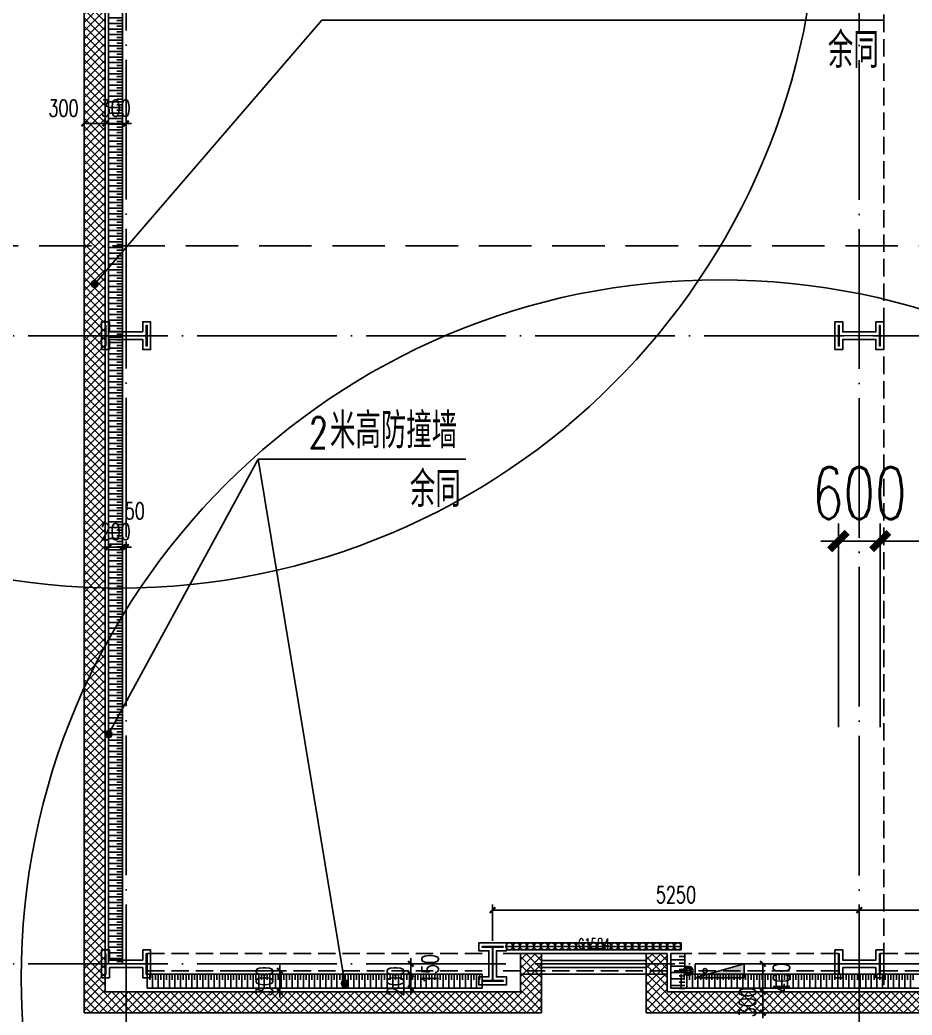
# Model space of a CAD drawing. Extents: x -1313754 to 847533, y 489853 to 941203.
# Drawn here: x -255474 to -242698, y 741086 to 755344 of the extents above; entities that cross this region are included whole.
import ezdxf

# ---------------------------------------------------------------- set-up
doc = ezdxf.new("R2010")
doc.units = 0
doc.header["$LTSCALE"] = 1000
doc.header["$MEASUREMENT"] = 0
doc.linetypes.add('DASH', pattern=[0.35, 0.25, -0.1])
doc.linetypes.add('DOTE', pattern=[2.42, 2, -0.2, 0.02, -0.2])
doc.layers.get('Defpoints').update_dxf_attribs({"color": 210})
for name, color, linetype in [('99平面图例外参$0$A-HATCH-2', 251, 'Continuous'), ('A-AXIS-DOTE', 14, 'DOTE'), ('A-AXIS-DP', 126, 'Continuous'), ('A-HATCH-2', 251, 'Continuous'), ('A-HRAIL', 173, 'Continuous'), ('A-LIN-V', 9, 'Continuous'), ('A-SFCE', 30, 'Continuous'), ('A-WINDOW', 140, 'Continuous'), ('AS-WALL', 40, 'Continuous'), ('AS-结构边线层', 200, 'Continuous'), ('DIM_SYMB', 3, 'Continuous'), ('PUB_HATCH', 8, 'Continuous'), ('PUB_TEXT', 7, 'Continuous'), ('SB_ZF消火栓', 10, 'Continuous'), ('建-窗', 4, 'Continuous'), ('建-门窗编号', 7, 'Continuous')]:
    doc.layers.add(name, color=color, linetype=linetype)
doc.layers.add('LG-ZF消防', color=1, linetype='Continuous', lineweight=60)
doc.layers.add('S-col', color=2, linetype='Continuous', lineweight=0)
doc.styles.add('_TCH_DIM', font='SIMPLEX', dxfattribs={"bigfont": 'GBCBIG'})
doc.styles.add('_TCH_DIM_T3', font='SIMPLEX', dxfattribs={"width": 0.705882, "bigfont": 'GBCBIG'})
doc.styles.add('A-WIN-LABEL', font='SIMPLEX', dxfattribs={"bigfont": 'GBCBIG'})
doc.dimstyles.new('_TCH_ARCH&&250', dxfattribs={"dimtxt": 743.75, "dimasz": 250, "dimexe": 250, "dimexo": 250, "dimgap": 315.625, "dimtad": 1, "dimdec": 0, "dimzin": 0, "dimdsep": 46, "dimtxsty": '_TCH_DIM_T3', "dimblk": 'ARCHTICK', "dimcen": 0.09, "dimclrt": 7, "dimazin": 2, "dimtfac": 1, "dimtdec": 0, "dimtix": 1, "dimtmove": 2, "dimatfit": 3, "dimfxl": 0, "dimtolj": 1, "dimtzin": 0, "dimarcsym": 0})
doc.dimstyles.new('_TCH_ARCH&&80', dxfattribs={"dimtxt": 238, "dimasz": 80, "dimexe": 80, "dimexo": 80, "dimgap": 101, "dimtad": 1, "dimdec": 0, "dimzin": 0, "dimdsep": 46, "dimtxsty": '_TCH_DIM_T3', "dimblk": 'ARCHTICK', "dimcen": 0.09, "dimclrt": 7, "dimazin": 2, "dimtfac": 1, "dimtdec": 0, "dimtix": 1, "dimtmove": 2, "dimatfit": 3, "dimfxl": 0, "dimtolj": 1, "dimtzin": 0, "dimarcsym": 0})
pattern_1 = [(45, (60, 0), (-60.000061, 60.000061), []), (135, (60, 0), (-60.000061, -60.000061), [])]

# ---------------------------------------------------------------- blocks, each defined once
blk = doc.blocks.new('_ArchTick')
at = {"color": 0, "linetype": 'ByBlock', "const_width": 0.4}
blk.add_lwpolyline([(-0.5, -0.5), (0.5, 0.5)], dxfattribs=at)
blk = doc.blocks.new('*D1511')
at = {"layer": 'A-AXIS-DP', "color": 0, "lineweight": -2}
for p, q in [((-22718, -62670), (-22718, -62150)), ((-17668, -62670), (-17668, -62150)), ((-22718, -62230), (-17668, -62230))]:
    blk.add_line(p, q, dxfattribs=at)
at = {"layer": 'Defpoints', "color": 0}
for p in [(-17668, -62230), (-22718, -62750), (-17668, -62750)]:
    blk.add_point(p, dxfattribs=at)
at = {"layer": 'A-AXIS-DP', "color": 0, "lineweight": -2, "xscale": 80, "yscale": 80, "zscale": 80, "rotation": 180}
blk.add_blockref('_ArchTick', (-22718, -62230), dxfattribs=at)
at = {"layer": 'A-AXIS-DP', "color": 0, "lineweight": -2, "xscale": 80, "yscale": 80, "zscale": 80}
blk.add_blockref('_ArchTick', (-17668, -62230), dxfattribs=at)
at = {"layer": 'A-AXIS-DP', "color": 7, "insert": (-20193, -62010), "char_height": 238, "attachment_point": 5, "style": '_TCH_DIM_T3'}
blk.add_mtext('\\A1;5050', dxfattribs=at)
blk = doc.blocks.new('*D1512')
at = {"layer": 'A-AXIS-DP', "color": 0, "lineweight": -2}
for p, q in [((-27968, -62670), (-27968, -62150)), ((-22718, -62670), (-22718, -62150)), ((-27968, -62230), (-22718, -62230))]:
    blk.add_line(p, q, dxfattribs=at)
at = {"layer": 'Defpoints', "color": 0}
for p in [(-22718, -62230), (-27968, -62750), (-22718, -62750)]:
    blk.add_point(p, dxfattribs=at)
at = {"layer": 'A-AXIS-DP', "color": 0, "lineweight": -2, "xscale": 80, "yscale": 80, "zscale": 80, "rotation": 180}
blk.add_blockref('_ArchTick', (-27968, -62230), dxfattribs=at)
at = {"layer": 'A-AXIS-DP', "color": 0, "lineweight": -2, "xscale": 80, "yscale": 80, "zscale": 80}
blk.add_blockref('_ArchTick', (-22718, -62230), dxfattribs=at)
at = {"layer": 'A-AXIS-DP', "color": 7, "insert": (-25343, -62010), "char_height": 238, "attachment_point": 5, "style": '_TCH_DIM_T3'}
blk.add_mtext('\\A1;5250', dxfattribs=at)
blk = doc.blocks.new('43243')
at = {"layer": 'AS-结构边线层'}
blk.add_lwpolyline([(-230898, 832220), (-254254, 760236), (-254254, 741420), (-248304, 741420), (-248304, 741670), (-246204, 741670), (-246204, 741420), (-231804, 741420), (-231804, 741670), (-229704, 741670), (-229704, 741420), (-228964, 741420), (-228964, 741250), (-222244, 741250)], dxfattribs=at)
blk = doc.blocks.new('_FZH')
at = {"layer": 'A-HATCH-2'}
blk.add_lwpolyline([(-0.437, -0.25), (-0.437, 0.25), (-0.297, 0.25), (-0.297, 0.067), (0.298, 0.067), (0.298, 0.25), (0.438, 0.25), (0.438, -0.25), (0.298, -0.25), (0.298, -0.068), (-0.297, -0.068), (-0.297, -0.25)], close=True, dxfattribs=at)
at = {"layer": 'S-col'}
blk.add_lwpolyline([(-0.375, -0.188), (-0.375, 0.187), (-0.36, 0.187), (-0.36, 0.005), (0.36, 0.005), (0.36, 0.187), (0.375, 0.187), (0.375, -0.188), (0.36, -0.188), (0.36, -0.005), (-0.36, -0.005), (-0.36, -0.188)], close=True, dxfattribs=at)
blk = doc.blocks.new('342343243')
at = {"layer": 'A-AXIS-DP', "color": 5}
blk.add_lwpolyline([(-155704, 832070), (-155404, 832070), (-155404, 832058), (-155550, 832058), (-155550, 831582), (-155404, 831582), (-155404, 831570), (-155704, 831570), (-155704, 831582), (-155558, 831582), (-155558, 832058), (-155704, 832058), (-155704, 832070)], close=True, dxfattribs=at)
at = {"layer": 'A-HATCH-2'}
blk.add_lwpolyline([(-155754, 832120), (-155354, 832120), (-155354, 832008), (-155500, 832008), (-155500, 831632), (-155354, 831632), (-155354, 831520), (-155754, 831520), (-155754, 831632), (-155608, 831632), (-155608, 832008), (-155754, 832008)], close=True, dxfattribs=at)
blk = doc.blocks.new('w4234324')
at = {"xscale": 800.0000000000005, "yscale": 800.0000000000005, "zscale": 800.0000000000005}
for p in [(-253954, 750820), (-243454, 750820), (-253954, 741820), (-243454, 741820)]:
    blk.add_blockref('_FZH', p, dxfattribs=at)
at = {"layer": 'A-AXIS-DP'}
blk.add_blockref('342343243', (-93150, -90000), dxfattribs=at)
blk = doc.blocks.new('*D1724')
at = {"layer": 'A-WINDOW', "color": 0, "lineweight": -2}
for p, q in [((-243154, 745210), (-243154, 748127)), ((-227254, 745210), (-227254, 748127)), ((-243154, 747877), (-227254, 747877))]:
    blk.add_line(p, q, dxfattribs=at)
at = {"layer": 'Defpoints', "color": 0}
for p in [(-227254, 747877), (-243154, 744960), (-227254, 744960)]:
    blk.add_point(p, dxfattribs=at)
at = {"layer": 'A-WINDOW', "color": 0, "lineweight": -2, "xscale": 250, "yscale": 250, "zscale": 250, "rotation": 180}
blk.add_blockref('_ArchTick', (-243154, 747877), dxfattribs=at)
at = {"layer": 'A-WINDOW', "color": 0, "lineweight": -2, "xscale": 250, "yscale": 250, "zscale": 250}
blk.add_blockref('_ArchTick', (-227254, 747877), dxfattribs=at)
at = {"layer": 'A-WINDOW', "color": 7, "insert": (-235204, 748564), "char_height": 743.8, "attachment_point": 5, "style": '_TCH_DIM_T3'}
blk.add_mtext('\\A1;15900', dxfattribs=at)
blk = doc.blocks.new('*D1725')
at = {"layer": 'A-WINDOW', "color": 0, "lineweight": -2}
for p, q in [((-243754, 745210), (-243754, 748127)), ((-243154, 745210), (-243154, 748127)), ((-243754, 747877), (-244004, 747877)), ((-243754, 747877), (-243154, 747877)), ((-243154, 747877), (-242904, 747877))]:
    blk.add_line(p, q, dxfattribs=at)
at = {"layer": 'Defpoints', "color": 0}
for p in [(-243154, 747877), (-243754, 744960), (-243154, 744960)]:
    blk.add_point(p, dxfattribs=at)
at = {"layer": 'A-WINDOW', "color": 0, "lineweight": -2, "xscale": 250, "yscale": 250, "zscale": 250}
blk.add_blockref('_ArchTick', (-243754, 747877), dxfattribs=at)
at = {"layer": 'A-WINDOW', "color": 0, "lineweight": -2, "xscale": 250, "yscale": 250, "zscale": 250, "rotation": 180}
blk.add_blockref('_ArchTick', (-243154, 747877), dxfattribs=at)
at = {"layer": 'A-WINDOW', "color": 7, "insert": (-243454, 748564), "char_height": 743.8, "attachment_point": 5, "style": '_TCH_DIM_T3'}
blk.add_mtext('\\A1;600', dxfattribs=at)
blk = doc.blocks.new('*D1740')
at = {"layer": 'A-AXIS-DP', "color": 0, "lineweight": -2}
for p, q in [((-251752, 741720), (-251752, 741800)), ((-252480, 741720), (-251672, 741720)), ((-251752, 741420), (-251752, 741720)), ((-252480, 741420), (-251672, 741420)), ((-251752, 741420), (-251752, 741340))]:
    blk.add_line(p, q, dxfattribs=at)
at = {"layer": 'Defpoints', "color": 0}
for p in [(-252560, 741720), (-251752, 741720), (-252560, 741420)]:
    blk.add_point(p, dxfattribs=at)
at = {"layer": 'A-AXIS-DP', "color": 0, "lineweight": -2, "xscale": 80, "yscale": 80, "zscale": 80}
for p, rotation in [((-251752, 741720), 270), ((-251752, 741420), 90)]:
    blk.add_blockref('_ArchTick', p, dxfattribs=dict(at, rotation=rotation))
at = {"layer": 'A-AXIS-DP', "color": 7, "insert": (-251972, 741570), "char_height": 238, "attachment_point": 5, "rotation": 90, "style": '_TCH_DIM_T3'}
blk.add_mtext('\\A1;300', dxfattribs=at)
blk = doc.blocks.new('99平面图例外参$0$$LinePat$填挖边坡')
at = {"color": 0}
for p, q in [((0, 0), (0, -1500)), ((300, 0), (300, -600))]:
    blk.add_line(p, q, dxfattribs=at)
at = {"layer": 'Defpoints', "color": 0}
blk.add_point((600, 0), dxfattribs=at)
blk = doc.blocks.new('99平面图例外参$0$$LinePat$圆环')
for points in [[(0, 150), (300, 150)], [(0, 0), (300, 0)], [(0, -150), (300, -150)]]:
    blk.add_lwpolyline(points)
at = {"color": 0}
blk.add_circle((150, 0), 150, dxfattribs=at)
blk = doc.blocks.new('34242343243')
at = {"layer": 'A-HRAIL'}
blk.add_line((-246004, 742020), (-246004, 742120), dxfattribs=at)
at = {"layer": 'A-LIN-V'}
for p, q in [((-254204, 741816), (-254204, 757820)), ((-254004, 741816), (-254004, 757820)), ((-246154, 741970), (-245954, 741970)), ((-246154, 741470), (-246154, 741970)), ((-245954, 741670), (-245954, 741970)), ((-248854, 741670), (-253654, 741670)), ((-253654, 741670), (-253654, 741470)), ((-248854, 741670), (-248854, 741470)), ((-232154, 741670), (-245954, 741670)), ((-248854, 741470), (-253654, 741470)), ((-232154, 741470), (-246154, 741470))]:
    blk.add_line(p, q, dxfattribs=at)
at = {"layer": '99平面图例外参$0$A-HATCH-2', "color": 203, "yscale": 0.1333333333333333, "zscale": 0.1333333333333333}
for p, xscale, rotation in [((-254004, 755374), 0.1337055837563777, 270.0000000008099), ((-254004, 755294), 0.1337055837563777, 270.0000000008099), ((-254004, 755213), 0.1337055837563777, 270.0000000008099), ((-254004, 755133), 0.1337055837563777, 270.0000000008099), ((-254004, 755053), 0.1337055837563777, 270.0000000008099), ((-254004, 754973), 0.1337055837563777, 270.0000000008099), ((-254004, 754892), 0.1337055837563777, 270.0000000008099), ((-254004, 754812), 0.1337055837563777, 270.0000000008099), ((-254004, 754732), 0.1337055837563777, 270.0000000008099), ((-254004, 754652), 0.1337055837563777, 270.0000000008099), ((-254004, 754572), 0.1337055837563777, 270.0000000008099), ((-254004, 754491), 0.1337055837563777, 270.0000000008099), ((-254004, 754411), 0.1337055837563777, 270.0000000008099), ((-254004, 754331), 0.1337055837563777, 270.0000000008099), ((-254004, 754251), 0.1337055837563777, 270.0000000008099), ((-254004, 754170), 0.1337055837563777, 270.0000000008099), ((-254004, 754090), 0.1337055837563777, 270.0000000008099), ((-254004, 754010), 0.1337055837563777, 270.0000000008099), ((-254004, 753930), 0.1337055837563777, 270.0000000008099), ((-254004, 753850), 0.1337055837563777, 270.0000000008099), ((-254004, 753769), 0.1337055837563777, 270.0000000008099), ((-254004, 753689), 0.1337055837563777, 270.0000000008099), ((-254004, 753609), 0.1337055837563777, 270.0000000008099), ((-254004, 753529), 0.1337055837563777, 270.0000000008099), ((-254004, 753448), 0.1337055837563777, 270.0000000008099), ((-254004, 753368), 0.1337055837563777, 270.0000000008099), ((-254004, 753288), 0.1337055837563777, 270.0000000008099), ((-254004, 753208), 0.1337055837563777, 270.0000000008099), ((-254004, 753127), 0.1337055837563777, 270.0000000008099), ((-254004, 753047), 0.1337055837563777, 270.0000000008099), ((-254004, 752967), 0.1337055837563777, 270.0000000008099), ((-254004, 752887), 0.1337055837563777, 270.0000000008099), ((-254004, 752807), 0.1337055837563777, 270.0000000008099), ((-254004, 752726), 0.1337055837563777, 270.0000000008099), ((-254004, 752646), 0.1337055837563777, 270.0000000008099), ((-254004, 752566), 0.1337055837563777, 270.0000000008099), ((-254004, 752486), 0.1337055837563777, 270.0000000008099), ((-254004, 752405), 0.1337055837563777, 270.0000000008099), ((-254004, 752325), 0.1337055837563777, 270.0000000008099), ((-254004, 752245), 0.1337055837563777, 270.0000000008099), ((-254004, 752165), 0.1337055837563777, 270.0000000008099), ((-254004, 752085), 0.1337055837563777, 270.0000000008099), ((-254004, 752004), 0.1337055837563777, 270.0000000008099), ((-254004, 751924), 0.1337055837563777, 270.0000000008099), ((-254004, 751844), 0.1337055837563777, 270.0000000008099), ((-254004, 751764), 0.1337055837563777, 270.0000000008099), ((-254004, 751683), 0.1337055837563777, 270.0000000008099), ((-254004, 751603), 0.1337055837563777, 270.0000000008099), ((-254004, 751523), 0.1337055837563777, 270.0000000008099), ((-254004, 751443), 0.1337055837563777, 270.0000000008099), ((-254004, 751363), 0.1337055837563777, 270.0000000008099), ((-254004, 751282), 0.1337055837563777, 270.0000000008099), ((-254004, 751202), 0.1337055837563777, 270.0000000008099), ((-254004, 751122), 0.1337055837563777, 270.0000000008099), ((-254004, 751042), 0.1337055837563777, 270.0000000008099), ((-254004, 750961), 0.1337055837563777, 270.0000000008099), ((-254004, 750881), 0.1337055837563777, 270.0000000008099), ((-254004, 750801), 0.1337055837563777, 270.0000000008099), ((-254004, 750721), 0.1337055837563777, 270.0000000008099), ((-254004, 750641), 0.1337055837563777, 270.0000000008099), ((-254004, 750560), 0.1337055837563777, 270.0000000008099), ((-254004, 750480), 0.1337055837563777, 270.0000000008099), ((-254004, 750400), 0.1337055837563777, 270.0000000008099), ((-254004, 750320), 0.1337055837563777, 270.0000000008099), ((-254004, 750239), 0.1337055837563777, 270.0000000008099), ((-254004, 750159), 0.1337055837563777, 270.0000000008099), ((-254004, 750079), 0.1337055837563777, 270.0000000008099), ((-254004, 749999), 0.1337055837563777, 270.0000000008099), ((-254004, 749919), 0.1337055837563777, 270.0000000008099), ((-254004, 749838), 0.1337055837563777, 270.0000000008099), ((-254004, 749758), 0.1337055837563777, 270.0000000008099), ((-254004, 749678), 0.1337055837563777, 270.0000000008099), ((-254004, 749598), 0.1337055837563777, 270.0000000008099), ((-254004, 749517), 0.1337055837563777, 270.0000000008099), ((-254004, 749437), 0.1337055837563777, 270.0000000008099), ((-254004, 749357), 0.1337055837563777, 270.0000000008099), ((-254004, 749277), 0.1337055837563777, 270.0000000008099), ((-254004, 749197), 0.1337055837563777, 270.0000000008099), ((-254004, 749116), 0.1337055837563777, 270.0000000008099), ((-254004, 749036), 0.1337055837563777, 270.0000000008099), ((-254004, 748956), 0.1337055837563777, 270.0000000008099), ((-254004, 748876), 0.1337055837563777, 270.0000000008099), ((-254004, 748795), 0.1337055837563777, 270.0000000008099), ((-254004, 748715), 0.1337055837563777, 270.0000000008099), ((-254004, 748635), 0.1337055837563777, 270.0000000008099), ((-254004, 748555), 0.1337055837563777, 270.0000000008099), ((-254004, 748475), 0.1337055837563777, 270.0000000008099), ((-254004, 748394), 0.1337055837563777, 270.0000000008099), ((-254004, 748314), 0.1337055837563777, 270.0000000008099), ((-254004, 748234), 0.1337055837563777, 270.0000000008099), ((-254004, 748154), 0.1337055837563777, 270.0000000008099), ((-254004, 748073), 0.1337055837563777, 270.0000000008099), ((-254004, 747993), 0.1337055837563777, 270.0000000008099), ((-254004, 747913), 0.1337055837563777, 270.0000000008099), ((-254004, 747833), 0.1337055837563777, 270.0000000008099), ((-254004, 747753), 0.1337055837563777, 270.0000000008099), ((-254004, 747672), 0.1337055837563777, 270.0000000008099), ((-254004, 747592), 0.1337055837563777, 270.0000000008099), ((-254004, 747512), 0.1337055837563777, 270.0000000008099), ((-254004, 747432), 0.1337055837563777, 270.0000000008099), ((-254004, 747351), 0.1337055837563777, 270.0000000008099), ((-254004, 747271), 0.1337055837563777, 270.0000000008099), ((-254004, 747191), 0.1337055837563777, 270.0000000008099), ((-254004, 747111), 0.1337055837563777, 270.0000000008099), ((-254004, 747031), 0.1337055837563777, 270.0000000008099), ((-254004, 746950), 0.1337055837563777, 270.0000000008099), ((-254004, 746870), 0.1337055837563777, 270.0000000008099), ((-254004, 746790), 0.1337055837563777, 270.0000000008099), ((-254004, 746710), 0.1337055837563777, 270.0000000008099), ((-254004, 746629), 0.1337055837563777, 270.0000000008099), ((-254004, 746549), 0.1337055837563777, 270.0000000008099), ((-254004, 746469), 0.1337055837563777, 270.0000000008099), ((-254004, 746389), 0.1337055837563777, 270.0000000008099), ((-254004, 746309), 0.1337055837563777, 270.0000000008099), ((-254004, 746228), 0.1337055837563777, 270.0000000008099), ((-254004, 746148), 0.1337055837563777, 270.0000000008099), ((-254004, 746068), 0.1337055837563777, 270.0000000008099), ((-254004, 745988), 0.1337055837563777, 270.0000000008099), ((-254004, 745907), 0.1337055837563777, 270.0000000008099), ((-254004, 745827), 0.1337055837563777, 270.0000000008099), ((-254004, 745747), 0.1337055837563777, 270.0000000008099), ((-254004, 745667), 0.1337055837563777, 270.0000000008099), ((-254004, 745586), 0.1337055837563777, 270.0000000008099), ((-254004, 745506), 0.1337055837563777, 270.0000000008099), ((-254004, 745426), 0.1337055837563777, 270.0000000008099), ((-254004, 745346), 0.1337055837563777, 270.0000000008099), ((-254004, 745266), 0.1337055837563777, 270.0000000008099), ((-254004, 745185), 0.1337055837563777, 270.0000000008099), ((-254004, 745105), 0.1337055837563777, 270.0000000008099), ((-254004, 745025), 0.1337055837563777, 270.0000000008099), ((-254004, 744945), 0.1337055837563777, 270.0000000008099), ((-254004, 744864), 0.1337055837563777, 270.0000000008099), ((-254004, 744784), 0.1337055837563777, 270.0000000008099), ((-254004, 744704), 0.1337055837563777, 270.0000000008099), ((-254004, 744624), 0.1337055837563777, 270.0000000008099), ((-254004, 744544), 0.1337055837563777, 270.0000000008099), ((-254004, 744463), 0.1337055837563777, 270.0000000008099), ((-254004, 744383), 0.1337055837563777, 270.0000000008099), ((-254004, 744303), 0.1337055837563777, 270.0000000008099), ((-254004, 744223), 0.1337055837563777, 270.0000000008099), ((-254004, 744142), 0.1337055837563777, 270.0000000008099), ((-254004, 744062), 0.1337055837563777, 270.0000000008099), ((-254004, 743982), 0.1337055837563777, 270.0000000008099), ((-254004, 743902), 0.1337055837563777, 270.0000000008099), ((-254004, 743822), 0.1337055837563777, 270.0000000008099), ((-254004, 743741), 0.1337055837563777, 270.0000000008099), ((-254004, 743661), 0.1337055837563777, 270.0000000008099), ((-254004, 743581), 0.1337055837563777, 270.0000000008099), ((-254004, 743501), 0.1337055837563777, 270.0000000008099), ((-254004, 743420), 0.1337055837563777, 270.0000000008099), ((-254004, 743340), 0.1337055837563777, 270.0000000008099), ((-254004, 743260), 0.1337055837563777, 270.0000000008099), ((-254004, 743180), 0.1337055837563777, 270.0000000008099), ((-254004, 743100), 0.1337055837563777, 270.0000000008099), ((-254004, 743019), 0.1337055837563777, 270.0000000008099), ((-254004, 742939), 0.1337055837563777, 270.0000000008099), ((-254004, 742859), 0.1337055837563777, 270.0000000008099), ((-254004, 742779), 0.1337055837563777, 270.0000000008099), ((-254004, 742698), 0.1337055837563777, 270.0000000008099), ((-254004, 742618), 0.1337055837563777, 270.0000000008099), ((-254004, 742538), 0.1337055837563777, 270.0000000008099), ((-254004, 742458), 0.1337055837563777, 270.0000000008099), ((-254004, 742378), 0.1337055837563777, 270.0000000008099), ((-254004, 742297), 0.1337055837563777, 270.0000000008099), ((-254004, 742217), 0.1337055837563777, 270.0000000008099), ((-254004, 742137), 0.1337055837563777, 270.0000000008099), ((-254004, 742057), 0.1337055837563777, 270.0000000008099), ((-254004, 741976), 0.1337055837563777, 270.0000000008099), ((-254004, 741896), 0.1337055837563777, 270.0000000008099), ((-245954, 741970), 0.1527777777822404, 270.0000000008095), ((-245954, 741878), 0.1527777777822404, 270.0000000008095), ((-245954, 741787), 0.1527777777822404, 270.0000000008095), ((-253654, 741670), 0.1333339119165046, 8.893436889840542e-11), ((-253574, 741670), 0.1333339119165046, 8.893436889840542e-11), ((-253494, 741670), 0.1333339119165046, 8.893436889840542e-11), ((-253414, 741670), 0.1333339119165046, 8.893436889840542e-11), ((-253334, 741670), 0.1333339119165046, 8.893436889840542e-11), ((-253254, 741670), 0.1333339119165046, 8.893436889840542e-11), ((-253174, 741670), 0.1333339119165046, 8.893436889840542e-11), ((-253094, 741670), 0.1333339119165046, 8.893436889840542e-11), ((-253014, 741670), 0.1333339119165046, 8.893436889840542e-11), ((-252934, 741670), 0.1333339119165046, 8.893436889840542e-11), ((-252854, 741670), 0.1333339119165046, 8.893436889840542e-11), ((-252774, 741670), 0.1333339119165046, 8.893436889840542e-11), ((-252694, 741670), 0.1333339119165046, 8.893436889840542e-11), ((-252614, 741670), 0.1333339119165046, 8.893436889840542e-11), ((-252534, 741670), 0.1333339119165046, 8.893436889840542e-11), ((-252454, 741670), 0.1333339119165046, 8.893436889840542e-11), ((-252374, 741670), 0.1333339119165046, 8.893436889840542e-11), ((-252294, 741670), 0.1333339119165046, 8.893436889840542e-11), ((-252214, 741670), 0.1333339119165046, 8.893436889840542e-11), ((-252134, 741670), 0.1333339119165046, 8.893436889840542e-11), ((-252054, 741670), 0.1333339119165046, 8.893436889840542e-11), ((-251974, 741670), 0.1333339119165046, 8.893436889840542e-11), ((-251894, 741670), 0.1333339119165046, 8.893436889840542e-11), ((-251814, 741670), 0.1333339119165046, 8.893436889840542e-11), ((-251734, 741670), 0.1333339119165046, 8.893436889840542e-11), ((-251654, 741670), 0.1333339119165046, 8.893436889840542e-11), ((-251574, 741670), 0.1333339119165046, 8.893436889840542e-11), ((-251494, 741670), 0.1333339119165046, 8.893436889840542e-11), ((-251414, 741670), 0.1333339119165046, 8.893436889840542e-11), ((-251334, 741670), 0.1333339119165046, 8.893436889840542e-11), ((-251254, 741670), 0.1333339119165046, 8.893436889840542e-11), ((-251174, 741670), 0.1333339119165046, 8.893436889840542e-11), ((-251094, 741670), 0.1333339119165046, 8.893436889840542e-11), ((-251014, 741670), 0.1333339119165046, 8.893436889840542e-11), ((-250934, 741670), 0.1333339119165046, 8.893436889840542e-11), ((-250854, 741670), 0.1333339119165046, 8.893436889840542e-11), ((-250774, 741670), 0.1333339119165046, 8.893436889840542e-11), ((-250694, 741670), 0.1333339119165046, 8.893436889840542e-11), ((-250614, 741670), 0.1333339119165046, 8.893436889840542e-11), ((-250534, 741670), 0.1333339119165046, 8.893436889840542e-11), ((-250454, 741670), 0.1333339119165046, 8.893436889840542e-11), ((-250374, 741670), 0.1333339119165046, 8.893436889840542e-11), ((-250294, 741670), 0.1333339119165046, 8.893436889840542e-11), ((-250214, 741670), 0.1333339119165046, 8.893436889840542e-11), ((-250134, 741670), 0.1333339119165046, 8.893436889840542e-11), ((-250054, 741670), 0.1333339119165046, 8.893436889840542e-11), ((-249974, 741670), 0.1333339119165046, 8.893436889840542e-11), ((-249894, 741670), 0.1333339119165046, 8.893436889840542e-11), ((-249814, 741670), 0.1333339119165046, 8.893436889840542e-11), ((-249734, 741670), 0.1333339119165046, 8.893436889840542e-11), ((-249654, 741670), 0.1333339119165046, 8.893436889840542e-11), ((-249574, 741670), 0.1333339119165046, 8.893436889840542e-11), ((-249494, 741670), 0.1333339119165046, 8.893436889840542e-11), ((-249414, 741670), 0.1333339119165046, 8.893436889840542e-11), ((-249334, 741670), 0.1333339119165046, 8.893436889840542e-11), ((-249254, 741670), 0.1333339119165046, 8.893436889840542e-11), ((-249174, 741670), 0.1333339119165046, 8.893436889840542e-11), ((-249094, 741670), 0.1333339119165046, 8.893436889840542e-11), ((-249014, 741670), 0.1333339119165046, 8.893436889840542e-11), ((-248934, 741670), 0.1333339119165046, 8.893436889840542e-11), ((-245954, 741695), 0.1527777777822404, 270.0000000008095), ((-245954, 741603), 0.1527777777822404, 270.0000000008095), ((-246004, 741670), 0.1334296724318178, 8.813209458587274e-11), ((-245924, 741670), 0.1334296724318178, 8.813209458587274e-11), ((-245844, 741670), 0.1334296724318178, 8.813209458587274e-11), ((-245764, 741670), 0.1334296724318178, 8.813209458587274e-11), ((-245684, 741670), 0.1334296724318178, 8.813209458587274e-11), ((-245604, 741670), 0.1334296724318178, 8.813209458587274e-11), ((-245524, 741670), 0.1334296724318178, 8.813209458587274e-11), ((-245444, 741670), 0.1334296724318178, 8.813209458587274e-11), ((-245364, 741670), 0.1334296724318178, 8.813209458587274e-11), ((-245284, 741670), 0.1334296724318178, 8.813209458587274e-11), ((-245204, 741670), 0.1334296724318178, 8.813209458587274e-11), ((-245124, 741670), 0.1334296724318178, 8.813209458587274e-11), ((-245043, 741670), 0.1334296724318178, 8.813209458587274e-11), ((-244963, 741670), 0.1334296724318178, 8.813209458587274e-11), ((-244883, 741670), 0.1334296724318178, 8.813209458587274e-11), ((-244803, 741670), 0.1334296724318178, 8.813209458587274e-11), ((-244723, 741670), 0.1334296724318178, 8.813209458587274e-11), ((-244643, 741670), 0.1334296724318178, 8.813209458587274e-11), ((-244563, 741670), 0.1334296724318178, 8.813209458587274e-11), ((-244483, 741670), 0.1334296724318178, 8.813209458587274e-11), ((-244403, 741670), 0.1334296724318178, 8.813209458587274e-11), ((-244323, 741670), 0.1334296724318178, 8.813209458587274e-11), ((-244243, 741670), 0.1334296724318178, 8.813209458587274e-11), ((-244163, 741670), 0.1334296724318178, 8.813209458587274e-11), ((-244083, 741670), 0.1334296724318178, 8.813209458587274e-11), ((-244003, 741670), 0.1334296724318178, 8.813209458587274e-11), ((-243923, 741670), 0.1334296724318178, 8.813209458587274e-11), ((-243843, 741670), 0.1334296724318178, 8.813209458587274e-11), ((-243763, 741670), 0.1334296724318178, 8.813209458587274e-11), ((-243683, 741670), 0.1334296724318178, 8.813209458587274e-11), ((-243602, 741670), 0.1334296724318178, 8.813209458587274e-11), ((-243522, 741670), 0.1334296724318178, 8.813209458587274e-11), ((-243442, 741670), 0.1334296724318178, 8.813209458587274e-11), ((-243362, 741670), 0.1334296724318178, 8.813209458587274e-11), ((-243282, 741670), 0.1334296724318178, 8.813209458587274e-11), ((-243202, 741670), 0.1334296724318178, 8.813209458587274e-11), ((-243122, 741670), 0.1334296724318178, 8.813209458587274e-11), ((-243042, 741670), 0.1334296724318178, 8.813209458587274e-11), ((-242962, 741670), 0.1334296724318178, 8.813209458587274e-11), ((-242882, 741670), 0.1334296724318178, 8.813209458587274e-11), ((-242802, 741670), 0.1334296724318178, 8.813209458587274e-11), ((-242722, 741670), 0.1334296724318178, 8.813209458587274e-11), ((-245954, 741512), 0.1527777777822404, 270.0000000008095)]:
    blk.add_blockref('99平面图例外参$0$$LinePat$填挖边坡', p, dxfattribs=dict(at, xscale=xscale, rotation=rotation))
at = {"layer": 'A-HRAIL', "xscale": 0.3346638894417594, "yscale": 0.3333333333333333, "zscale": 0.3333333333333333, "rotation": 180}
for p in [(-248414, 742070), (-248313, 742070), (-248213, 742070), (-248113, 742070), (-248012, 742070), (-247912, 742070), (-247811, 742070), (-247711, 742070), (-247611, 742070), (-247510, 742070), (-247410, 742070), (-247309, 742070), (-247209, 742070), (-247109, 742070), (-247008, 742070), (-246908, 742070), (-246807, 742070), (-246707, 742070), (-246607, 742070), (-246506, 742070), (-246406, 742070), (-246305, 742070), (-246205, 742070), (-246105, 742070), (-246004, 742070)]:
    blk.add_blockref('99平面图例外参$0$$LinePat$圆环', p, dxfattribs=at)
blk = doc.blocks.new('A$C5D961328')
at = {"layer": 'SB_ZF消火栓'}
blk.add_hatch(color=256, dxfattribs=at).paths.add_polyline_path([(0, 40), (700, 40), (700, 240)])
at = {"layer": 'A-LIN-V', "ltscale": 500}
blk.add_circle((350, 40), 10001, dxfattribs=at)
at = {"layer": 'SB_ZF消火栓'}
for p, q in [((700, 240), (0, 240)), ((0, 240), (0, 40)), ((700, 240), (0, 40)), ((700, 240), (700, 40)), ((0, 40), (700, 40))]:
    blk.add_line(p, q, dxfattribs=at)
at = {"layer": 'SB_ZF消火栓', "color": 1}
blk.add_circle((140, 140), 32.5, dxfattribs=at)
blk = doc.blocks.new('43242343')
at = {"layer": 'LG-ZF消防', "linetype": 'Continuous'}
blk.add_circle((-245904, 741720), 50, dxfattribs=at)
blk = doc.blocks.new('234243242332')
at = {"layer": 'LG-ZF消防', "linetype": 'Continuous'}
blk.add_blockref('43242343', (0, 0), dxfattribs=at)
at = {"layer": 'SB_ZF消火栓', "rotation": 270}
blk.add_blockref('A$C5D961328', (-254088, 757555), dxfattribs=at)
at = {"layer": 'SB_ZF消火栓'}
blk.add_blockref('A$C5D961328', (-245804, 741580), dxfattribs=at)
blk = doc.blocks.new('*D177')
at = {"layer": 'A-AXIS-DP', "color": 0, "lineweight": -2}
for p, q in [((-249876, 741670), (-249876, 741750)), ((-250350, 741670), (-249796, 741670)), ((-249876, 741470), (-249876, 741670)), ((-250350, 741470), (-249796, 741470)), ((-249876, 741470), (-249876, 741390))]:
    blk.add_line(p, q, dxfattribs=at)
at = {"layer": 'Defpoints', "color": 0}
for p in [(-250430, 741670), (-249876, 741670), (-250430, 741470)]:
    blk.add_point(p, dxfattribs=at)
at = {"layer": 'A-AXIS-DP', "color": 0, "lineweight": -2, "xscale": 80, "yscale": 80, "zscale": 80}
for p, rotation in [((-249876, 741670), 270), ((-249876, 741470), 90)]:
    blk.add_blockref('_ArchTick', p, dxfattribs=dict(at, rotation=rotation))
at = {"layer": 'A-AXIS-DP', "color": 7, "insert": (-250096, 741570), "char_height": 238, "attachment_point": 5, "rotation": 90, "style": '_TCH_DIM_T3'}
blk.add_mtext('\\A1;200', dxfattribs=at)
blk = doc.blocks.new('*D178')
at = {"layer": 'A-AXIS-DP', "color": 0, "lineweight": -2}
for p, q in [((-249876, 741820), (-249876, 741900)), ((-250350, 741820), (-249796, 741820)), ((-249876, 741670), (-249876, 741820)), ((-250350, 741670), (-249796, 741670)), ((-249876, 741670), (-249876, 741590))]:
    blk.add_line(p, q, dxfattribs=at)
at = {"layer": 'Defpoints', "color": 0}
for p in [(-250430, 741820), (-249876, 741820), (-250430, 741670)]:
    blk.add_point(p, dxfattribs=at)
at = {"layer": 'A-AXIS-DP', "color": 0, "lineweight": -2, "xscale": 80, "yscale": 80, "zscale": 80}
for p, rotation in [((-249876, 741820), 270), ((-249876, 741670), 90)]:
    blk.add_blockref('_ArchTick', p, dxfattribs=dict(at, rotation=rotation))
at = {"layer": 'A-AXIS-DP', "color": 7, "insert": (-249600, 741745), "char_height": 238, "attachment_point": 5, "rotation": 90, "style": '_TCH_DIM_T3'}
blk.add_mtext('\\A1;150', dxfattribs=at)
blk = doc.blocks.new('*D179')
at = {"layer": 'A-AXIS-DP', "color": 0, "lineweight": -2}
for p, q in [((-254204, 747400), (-254204, 747872)), ((-254004, 747400), (-254004, 747872)), ((-254204, 747792), (-254284, 747792)), ((-254204, 747792), (-254004, 747792)), ((-254004, 747792), (-253924, 747792))]:
    blk.add_line(p, q, dxfattribs=at)
at = {"layer": 'Defpoints', "color": 0}
for p in [(-254004, 747792), (-254204, 747320), (-254004, 747320)]:
    blk.add_point(p, dxfattribs=at)
at = {"layer": 'A-AXIS-DP', "color": 0, "lineweight": -2, "xscale": 80, "yscale": 80, "zscale": 80}
blk.add_blockref('_ArchTick', (-254204, 747792), dxfattribs=at)
at = {"layer": 'A-AXIS-DP', "color": 0, "lineweight": -2, "xscale": 80, "yscale": 80, "zscale": 80, "rotation": 180}
blk.add_blockref('_ArchTick', (-254004, 747792), dxfattribs=at)
at = {"layer": 'A-AXIS-DP', "color": 7, "insert": (-254104, 748012), "char_height": 238, "attachment_point": 5, "style": '_TCH_DIM_T3'}
blk.add_mtext('\\A1;200', dxfattribs=at)
blk = doc.blocks.new('*D180')
at = {"layer": 'A-AXIS-DP', "color": 0, "lineweight": -2}
for p, q in [((-254004, 747400), (-254004, 747872)), ((-253954, 747400), (-253954, 747872)), ((-254004, 747792), (-254084, 747792)), ((-254004, 747792), (-253954, 747792)), ((-253954, 747792), (-253874, 747792))]:
    blk.add_line(p, q, dxfattribs=at)
at = {"layer": 'Defpoints', "color": 0}
for p in [(-253954, 747792), (-254004, 747320), (-253954, 747320)]:
    blk.add_point(p, dxfattribs=at)
at = {"layer": 'A-AXIS-DP', "color": 0, "lineweight": -2, "xscale": 80, "yscale": 80, "zscale": 80}
blk.add_blockref('_ArchTick', (-254004, 747792), dxfattribs=at)
at = {"layer": 'A-AXIS-DP', "color": 0, "lineweight": -2, "xscale": 80, "yscale": 80, "zscale": 80, "rotation": 180}
blk.add_blockref('_ArchTick', (-253954, 747792), dxfattribs=at)
at = {"layer": 'A-AXIS-DP', "color": 7, "insert": (-253829, 748310), "char_height": 238, "attachment_point": 5, "style": '_TCH_DIM_T3'}
blk.add_mtext('\\A1;50', dxfattribs=at)
blk = doc.blocks.new('*D701')
at = {"layer": 'A-AXIS-DP', "color": 0, "lineweight": -2}
for p, q in [((-244835, 741420), (-244835, 741500)), ((-245174, 741420), (-244755, 741420)), ((-244835, 741120), (-244835, 741420)), ((-245174, 741120), (-244755, 741120)), ((-244835, 741120), (-244835, 741040))]:
    blk.add_line(p, q, dxfattribs=at)
at = {"layer": 'Defpoints', "color": 0}
for p in [(-245254, 741420), (-244835, 741420), (-245254, 741120)]:
    blk.add_point(p, dxfattribs=at)
at = {"layer": 'A-AXIS-DP', "color": 0, "lineweight": -2, "xscale": 80, "yscale": 80, "zscale": 80}
for p, rotation in [((-244835, 741420), 270), ((-244835, 741120), 90)]:
    blk.add_blockref('_ArchTick', p, dxfattribs=dict(at, rotation=rotation))
at = {"layer": 'A-AXIS-DP', "color": 7, "insert": (-245055, 741270), "char_height": 238, "attachment_point": 5, "rotation": 90, "style": '_TCH_DIM_T3'}
blk.add_mtext('\\A1;300', dxfattribs=at)
blk = doc.blocks.new('*D702')
at = {"layer": 'A-AXIS-DP', "color": 0, "lineweight": -2}
for p, q in [((-245174, 741820), (-244755, 741820)), ((-244835, 741420), (-244835, 741820)), ((-245174, 741420), (-244755, 741420))]:
    blk.add_line(p, q, dxfattribs=at)
at = {"layer": 'Defpoints', "color": 0}
for p in [(-245254, 741820), (-244835, 741820), (-245254, 741420)]:
    blk.add_point(p, dxfattribs=at)
at = {"layer": 'A-AXIS-DP', "color": 0, "lineweight": -2, "xscale": 80, "yscale": 80, "zscale": 80}
for p, rotation in [((-244835, 741820), 90), ((-244835, 741420), 270)]:
    blk.add_blockref('_ArchTick', p, dxfattribs=dict(at, rotation=rotation))
at = {"layer": 'A-AXIS-DP', "color": 7, "insert": (-244570, 741620), "char_height": 238, "attachment_point": 5, "rotation": 90, "style": '_TCH_DIM_T3'}
blk.add_mtext('\\A1;400', dxfattribs=at)
blk = doc.blocks.new('*D757')
at = {"layer": 'A-AXIS-DP', "color": 0, "lineweight": -2}
for p, q in [((-254254, 753860), (-254334, 753860)), ((-254254, 753240), (-254254, 753940)), ((-254254, 753860), (-253954, 753860)), ((-253954, 753240), (-253954, 753940)), ((-253954, 753860), (-253874, 753860))]:
    blk.add_line(p, q, dxfattribs=at)
at = {"layer": 'Defpoints', "color": 0}
for p in [(-253954, 753860), (-254254, 753160), (-253954, 753160)]:
    blk.add_point(p, dxfattribs=at)
at = {"layer": 'A-AXIS-DP', "color": 0, "lineweight": -2, "xscale": 80, "yscale": 80, "zscale": 80}
blk.add_blockref('_ArchTick', (-254254, 753860), dxfattribs=at)
at = {"layer": 'A-AXIS-DP', "color": 0, "lineweight": -2, "xscale": 80, "yscale": 80, "zscale": 80, "rotation": 180}
blk.add_blockref('_ArchTick', (-253954, 753860), dxfattribs=at)
at = {"layer": 'A-AXIS-DP', "color": 7, "insert": (-254104, 754080), "char_height": 238, "attachment_point": 5, "style": '_TCH_DIM_T3'}
blk.add_mtext('\\A1;300', dxfattribs=at)
blk = doc.blocks.new('*D758')
at = {"layer": 'A-AXIS-DP', "color": 0, "lineweight": -2}
for p, q in [((-254554, 753240), (-254554, 753940)), ((-254554, 753860), (-254254, 753860)), ((-254254, 753240), (-254254, 753940))]:
    blk.add_line(p, q, dxfattribs=at)
at = {"layer": 'Defpoints', "color": 0}
for p in [(-254254, 753860), (-254554, 753160), (-254254, 753160)]:
    blk.add_point(p, dxfattribs=at)
at = {"layer": 'A-AXIS-DP', "color": 0, "lineweight": -2, "xscale": 80, "yscale": 80, "zscale": 80, "rotation": 180}
blk.add_blockref('_ArchTick', (-254554, 753860), dxfattribs=at)
at = {"layer": 'A-AXIS-DP', "color": 0, "lineweight": -2, "xscale": 80, "yscale": 80, "zscale": 80}
blk.add_blockref('_ArchTick', (-254254, 753860), dxfattribs=at)
at = {"layer": 'A-AXIS-DP', "color": 7, "insert": (-254850, 754080), "char_height": 238, "attachment_point": 5, "style": '_TCH_DIM_T3'}
blk.add_mtext('\\A1;300', dxfattribs=at)
blk = doc.blocks.new('WINDOW2DLIB$DYNSTYLE$00000005')
at = {"color": 0}
for points in [[(-0.5, 0.5), (-0.5, -0.5)], [(-0.5, 0.5), (0.5, 0.5)], [(0.5, -0.5), (0.5, 0.5)], [(0.5, 0.1667), (-0.5, 0.1667)], [(0.5, -0.1667), (-0.5, -0.1667)], [(-0.5, -0.5), (0.5, -0.5)]]:
    blk.add_lwpolyline(points, dxfattribs=at)
blk = doc.blocks.new('dote')
at = {"layer": 'A-AXIS-DOTE'}
for p, q in [((-33217.8, -68988.9), (-33217.8, 36667.3)), ((-22717.8, -68994), (-22717.8, 36662.3)), ((76282.2, -54000), (-41310, -54000)), ((76282.2, -63000), (-41310, -63000))]:
    blk.add_line(p, q, dxfattribs=at)
at = {"layer": 'DIM_SYMB', "linetype": 'DASH', "ltscale": 3}
blk.add_lwpolyline([(-42863.6, -52710.9), (162136.4, -52710.9)], dxfattribs=at)
at = {"layer": 'A-AXIS-DP'}
for p1, p2, picture, middle in [((-27967.8, -62750), (-22717.8, -62750), '*D1512', (-25342.8, -62010)), ((-22717.8, -62750), (-17667.8, -62750), '*D1511', (-20192.8, -62010))]:
    dim = blk.add_aligned_dim(p1=p1, p2=p2, distance=520, dimstyle='_TCH_ARCH&&80', dxfattribs=at)
    dim.commit()
    dim.dimension.update_dxf_attribs({"geometry": picture, "text_midpoint": middle})
blk = doc.blocks.new('3243243')
at = {"layer": 'A-HATCH-2', "linetype": 'DASH'}
blk.add_line((-243104.2, 741520), (-243104.2, 786820), dxfattribs=at)
at = {"layer": 'A-SFCE', "linetype": 'DASH'}
for p, q in [((-253654.2, 741970), (-248854.2, 741970)), ((-243154.2, 741970), (-232154.2, 741970)), ((-253654.2, 741720), (-248854.2, 741720)), ((-243154.2, 741720), (-232154.2, 741720))]:
    blk.add_line(p, q, dxfattribs=at)
at = {"layer": 'A-SFCE', "color": 2, "linetype": 'DASH'}
for p, q in [((-248554.2, 741970), (-243754.2, 741970)), ((-248554.2, 741720), (-243754.2, 741720))]:
    blk.add_line(p, q, dxfattribs=at)
at = {"layer": 'A-AXIS-DP', "color": 1}
dim = blk.add_aligned_dim(p1=(-252560, 741420), p2=(-252560, 741720), distance=-808, dimstyle='_TCH_ARCH&&80', dxfattribs=at)
dim.commit()
dim.dimension.update_dxf_attribs({"geometry": '*D1740', "text_midpoint": (-251972, 741570)})
at = {"layer": 'A-WINDOW'}
for p1, p2, picture, middle in [((-243754.2, 744960), (-243154.2, 744960), '*D1725', (-243454.2, 748564.2)), ((-243154.2, 744960), (-227254.2, 744960), '*D1724', (-235204.2, 748564.2))]:
    dim = blk.add_aligned_dim(p1=p1, p2=p2, distance=2916.7, dimstyle='_TCH_ARCH&&250', dxfattribs=at)
    dim.commit()
    dim.dimension.update_dxf_attribs({"geometry": picture, "text_midpoint": middle})

msp = doc.modelspace()

# ---------------------------------------------------------------- hatches: boundary and pattern name
at = {"layer": 'PUB_HATCH'}
h = msp.add_hatch(dxfattribs=at)
h.set_pattern_fill('多孔材料', color=256, scale=30, style=0)
h.set_pattern_definition(pattern_1)
h.paths.add_polyline_path([(-254554.2, 757820), (-254554.2, 741120), (-254254.2, 741420), (-254254.2, 757820)])
h = msp.add_hatch(dxfattribs=at)
h.set_pattern_fill('多孔材料', color=256, scale=30, style=0)
h.set_pattern_definition(pattern_1)
h.paths.add_polyline_path([(-248004.2, 741670), (-248304.2, 741970), (-248304.2, 741420), (-248154.2, 741320), (-248004.2, 741420)])
h = msp.add_hatch(dxfattribs=at)
h.set_pattern_fill('多孔材料', color=256, scale=30, style=0)
h.set_pattern_definition(pattern_1)
h.paths.add_polyline_path([(-248004.2, 741670), (-248004.2, 741970), (-248304.2, 741970)])
h = msp.add_hatch(dxfattribs=at)
h.set_pattern_fill('多孔材料', color=256, scale=30, style=0)
h.set_pattern_definition(pattern_1)
h.paths.add_polyline_path([(-246204.2, 741970), (-246504.2, 741670), (-246504.2, 741120), (-246204.2, 741420)])
h = msp.add_hatch(dxfattribs=at)
h.set_pattern_fill('多孔材料', color=256, scale=30, style=0)
h.set_pattern_definition(pattern_1)
h.paths.add_polyline_path([(-246204.2, 741970), (-246504.2, 741970), (-246504.2, 741670)])
h = msp.add_hatch(dxfattribs=at)
h.set_pattern_fill('多孔材料', color=256, scale=30, style=0)
h.set_pattern_definition(pattern_1)
h.paths.add_polyline_path([(-248154.2, 741320), (-248304.2, 741420), (-254254.2, 741420), (-254554.2, 741120), (-248154.2, 741120)])
h = msp.add_hatch(dxfattribs=at)
h.set_pattern_fill('多孔材料', color=256, scale=30, style=0)
h.set_pattern_definition(pattern_1)
h.paths.add_polyline_path([(-248004.2, 741420), (-248154.2, 741320), (-248154.2, 741120), (-248004.2, 741120)])
h = msp.add_hatch(dxfattribs=at)
h.set_pattern_fill('多孔材料', color=256, scale=30, style=0)
h.set_pattern_definition(pattern_1)
h.paths.add_polyline_path([(-246204.2, 741420), (-246504.2, 741120), (-231504.2, 741120), (-231804.2, 741420)])

# ---------------------------------------------------------------- linework, layer by layer
at = {"layer": 'AS-WALL'}
for p, q in [((-254554.2, 757820), (-254554.2, 741120)), ((-254254.2, 757820), (-254254.2, 741420)), ((-248304.2, 741970), (-248304.2, 741420)), ((-248004.2, 741970), (-248304.2, 741970)), ((-248004.2, 741670), (-248004.2, 741970)), ((-246204.2, 741970), (-246504.2, 741970)), ((-246504.2, 741970), (-246504.2, 741670)), ((-246204.2, 741970), (-246204.2, 741420)), ((-248004.2, 741670), (-248004.2, 741420)), ((-246504.2, 741670), (-246504.2, 741120)), ((-248304.2, 741420), (-254254.2, 741420)), ((-248004.2, 741420), (-248004.2, 741420)), ((-248004.2, 741120), (-248004.2, 741420)), ((-246504.2, 741420), (-246504.2, 741420)), ((-246504.2, 741420), (-246504.2, 741120)), ((-246204.2, 741420), (-231804.2, 741420)), ((-248154.2, 741120), (-254554.2, 741120)), ((-248004.2, 741120), (-248154.2, 741120)), ((-246504.2, 741120), (-246504.2, 741120)), ((-246504.2, 741120), (-231504.2, 741120))]:
    msp.add_line(p, q, dxfattribs=at)
at = {"layer": 'DIM_SYMB'}
for p, q in [((-254404.2, 751560), (-251150, 755340)), ((-251150, 755340), (-243104.2, 755340)), ((-254204.2, 745110), (-252064.2, 749050)), ((-254204.2, 745110), (-252064.2, 749050)), ((-250820, 741540), (-252064.2, 749050)), ((-252064.2, 749050), (-249090, 749050))]:
    msp.add_line(p, q, dxfattribs=at)
at = {"layer": 'DIM_SYMB', "const_width": 60}
for points in [[(-254423.8, 751537.3, 1), (-254384.6, 751582.7, 1)], [(-254218.5, 745083.6, 1), (-254189.9, 745136.4, 1)], [(-254218.5, 745083.6, 1), (-254189.9, 745136.4, 1)], [(-250815.1, 741510.4, 1), (-250824.9, 741569.6, 1)]]:
    msp.add_lwpolyline(points, format="xyb", close=True, dxfattribs=at)

# ---------------------------------------------------------------- block references
at = {"layer": 'A-AXIS-DP'}
msp.add_blockref('3243243', (0, 0), dxfattribs=at)
at = {"layer": 'A-WINDOW'}
for name in ['43243', 'w4234324']:
    msp.add_blockref(name, (0, 0), dxfattribs=at)
at = {"layer": 'AS-WALL'}
msp.add_blockref('dote', (-220736.4, 804820), dxfattribs=at)
at = {"layer": 'DIM_SYMB'}
msp.add_blockref('34242343243', (0, 0), dxfattribs=at)
at = {"layer": 'SB_ZF消火栓', "linetype": 'Continuous'}
msp.add_blockref('234243242332', (0, 0), dxfattribs=at)
at = {"layer": '建-窗'}
ref = msp.add_blockref('WINDOW2DLIB$DYNSTYLE$00000005', (-247254.2, 741820), dxfattribs=dict(at, xscale=-1500, yscale=300, zscale=300, rotation=180.0000000000445))
ref.add_attrib('A', 'C1584', (-247484.2, 742033.1), dxfattribs={"layer": '建-门窗编号', "ltscale": 500, "height": 148.75, "style": 'A-WIN-LABEL', "width": 0.705882})

# ---------------------------------------------------------------- texts
at = {"layer": 'PUB_TEXT', "style": '_TCH_DIM'}
for s, p in [('余同', (-243904, 754657.5)), ('米高防撞墙', (-251034.7, 749207.5)), ('余同', (-249889.8, 748367.5))]:
    msp.add_text(s, height=506.38, dxfattribs=at).set_placement(p)
at = {"layer": 'PUB_TEXT', "style": '_TCH_DIM', "width": 0.705882}
msp.add_text('2', height=446.2, dxfattribs=at).set_placement((-251334.7, 749207.5))

# ---------------------------------------------------------------- dimensions: what is measured, and where the dimension line sits
at = {"layer": 'A-AXIS-DP'}
for base, p1, p2, angle, picture, middle in [((-254254.2, 753860), (-254554.2, 753160), (-254254.2, 753160), 0, '*D758', (-254850.2, 754080)), ((-253954.1, 747792.1), (-254004.2, 747320.1), (-253954.1, 747320.1), 0, '*D180', (-253829.2, 748310.1)), ((-249876, 741820), (-250430, 741670), (-250430, 741820), 90, '*D178', (-249600, 741745)), ((-244834.8, 741820), (-245254.2, 741420), (-245254.2, 741820), 90, '*D702', (-244570, 741620))]:
    dim = msp.add_linear_dim(base=base, p1=p1, p2=p2, angle=angle, dimstyle='_TCH_ARCH&&80', dxfattribs=at)
    dim.commit()
    dim.dimension.update_dxf_attribs({"geometry": picture, "text_midpoint": middle, "dimtype": 129})
for p1, p2, distance, picture, middle in [((-254254.2, 753160), (-253954.1, 753160), 700, '*D757', (-254104.2, 754080)), ((-254204.2, 747320.1), (-254004.2, 747320.1), 472, '*D179', (-254104.2, 748012.1)), ((-250430, 741470), (-250430, 741670), -554, '*D177', (-250096, 741570)), ((-245254.2, 741120), (-245254.2, 741420), -419.3, '*D701', (-245054.8, 741270))]:
    dim = msp.add_aligned_dim(p1=p1, p2=p2, distance=distance, dimstyle='_TCH_ARCH&&80', dxfattribs=at)
    dim.commit()
    dim.dimension.update_dxf_attribs({"geometry": picture, "text_midpoint": middle})

doc.saveas('drawing.dxf')
